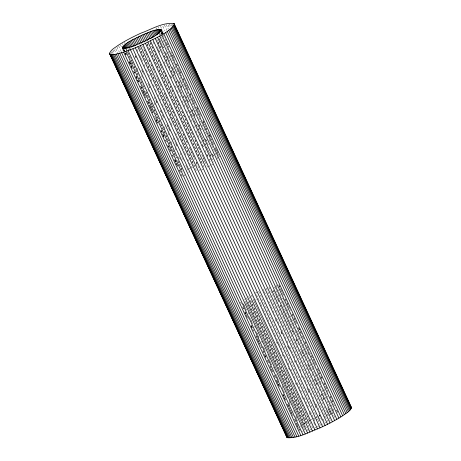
<?xml version="1.0" encoding="UTF-8"?>
<svg xmlns="http://www.w3.org/2000/svg" width="461" height="461" viewBox="0 0 461 461"><rect width="100%" height="100%" fill="white"/><g stroke="black" fill="none" stroke-linecap="round" stroke-linejoin="round"><path stroke-width="0.35" stroke-dasharray="2.31 1.73" d="M240.567 303.09L240.826 302.399L241.431 303.701M279.481 285.693L279.216 286.39M181.674 174.8L181.634 175.681M302.554 427.635L303.413 427.013L244.37 299.229M272.543 291.588L273.673 290.885L274.278 292.193M189.068 169.043L190.312 168.317M211.639 164.9L212.884 164.174M329.534 420.576L330.381 420.092M301.292 425.025L302.387 424.408M192.537 167.084L191.626 167.579L189.517 163.015M208.966 166.375L210.331 165.637M303.476 423.797L304.617 423.181M324.936 423.048L326.376 422.305M308.115 421.319L309.331 420.703M195.867 165.355L196.859 164.865M310.547 420.086L311.786 419.475M257.123 292.055L255.625 292.787L256.23 294.089M322.464 424.27L323.466 423.786M313.025 418.87L314.915 417.966M316.171 419.844L317.687 419.13M201.566 170.017L203.088 169.314M315.543 417.666L316.816 417.084M318.084 416.496L319.997 415.643M319.214 418.438L320.234 417.989M317.393 426.586L318.92 425.918M203.439 161.857L204.943 161.229L201.935 154.712M255.336 300.059L256.333 299.65M314.88 427.641L315.877 427.232M326.912 412.722L328.151 412.226M323.755 416.508L325.218 415.931M328.751 411.99L330.566 411.293M331.148 411.079L332.905 410.434M326.647 415.39L328.03 414.894M310.103 429.456L311.486 428.961M209.282 159.564L210.637 159.085M249.729 302.128L251.055 301.673L309.798 428.805M329.361 414.445L330.623 414.036M308.772 429.911L307.51 430.315L248.467 302.531M331.816 413.684L332.928 413.384M275.851 285.157L276.686 285.025M302.399 431.548L303.24 431.41M182.665 176.062L182.204 175.993L181 173.382M278.571 284.967L278.974 285.065L281.216 289.929M172.109 24.358L172.714 25.66M170.973 24.433L171.573 25.741M169.36 23.955L170.87 27.222M168.184 24.882L169.694 28.15M166.242 24.594L168.357 29.164M164.462 25.05L166.876 30.276M162.842 26.248L164.952 30.824M160.491 26.231L162.307 30.149M162.606 30.801L163.211 32.109M162.18 31.705L162.779 33.013M298.843 327.592L299.748 329.552M161.955 31.521L163.177 34.2M196.899 107.148L197.804 109.107M203.226 120.84L204.131 122.799M209.553 134.531L211.057 137.793M216.48 149.525L217.385 151.485M281.515 290.58L283.624 295.144M285.301 298.751L288.142 304.923M288.442 305.574L290.551 310.138M292.234 313.751L295.075 319.917M295.374 320.568L296.878 323.829M298.688 327.742L301.396 333.608M302.906 336.87L303.811 338.823M305.015 341.434L306.692 345.041M307.424 346.649L308.328 348.602M311.509 355.471L313.618 360.035M314.35 361.643L315.255 363.596M317.836 369.163L319.946 373.727M321.282 376.637L322.187 378.596M324.164 382.855L326.872 388.727M330.318 396.195L333.199 402.413M336.818 410.238L337.717 412.197M161.834 31.936L163.119 34.656M163.344 35.197L168.841 47.045M170.875 51.494L174.563 59.429M176.598 63.883L181.49 74.423M183.224 78.226L188.422 89.422M190.157 93.22L195.349 104.416M196.478 106.912L200.472 115.498M202.88 120.713L207.024 129.731M208.228 132.342L209.208 134.405M209.432 134.946L213.351 143.423M215.16 147.336L219.978 157.766M278.876 285.618L284.034 296.821M285.198 299.31L290.361 310.512M292.13 314.304L296.688 324.204M298.457 327.996L303.574 339.077M304.779 341.687L309.343 351.582M309.602 352.118L315.67 365.273M317.133 368.414L321.991 378.965M323.76 382.757L328.578 393.193M330.088 396.448L335.251 407.651M336.415 410.14L337.959 413.523M161.454 31.976L162.658 34.587M166.404 42.769L168.513 47.333M171.694 54.144L172.598 56.104M172.731 56.455L175.007 61.319M176.211 63.923L177.116 65.883M178.626 69.138L179.525 71.098M179.657 71.455L181.939 76.313M183.144 78.917L184.048 80.877M185.553 84.133L188.094 89.711M190.07 93.917L190.975 95.871M192.479 99.132L194.721 104.053M197.003 108.911L198.507 112.167M198.806 112.824L200.748 117.088M203.324 122.603L205.433 127.167M205.739 127.818L207.675 132.088M209.052 134.987L209.951 136.946M210.256 137.597L212.365 142.161M212.492 142.518L213.57 144.766M215.373 148.678L216.883 151.94M217.183 152.591L218.687 155.853M320.833 377.501L321.738 379.461M161.183 32.622L161.782 33.924M161.212 32.783L161.817 34.085M158.336 26.94L158.936 28.248M161.05 32.817L161.655 34.126M282.76 298.221L283.665 300.174M308.063 352.988L308.968 354.941M159.829 33.152L161.217 36.033M161.523 36.684L211.53 144.91M211.83 145.561L217.972 158.982M276.151 285.808L277.355 288.419M277.66 289.07L279.764 293.634M280 294.21L282.109 298.774M283.382 301.459L284.287 303.413M284.587 304.064L286.633 308.553M286.932 309.204L289.041 313.768M289.71 315.145L291.214 318.407M291.513 319.058L295.432 327.535M296.636 330.145L297.541 332.099M297.777 332.675L301.759 341.226M302.963 343.837L304.467 347.093M304.704 347.669L308.086 354.918M309.89 358.831L314.344 368.535M316.822 373.825L321.34 383.604M323.749 388.819L327.667 397.296M329.471 401.208L333.989 410.987M159.126 33.728L159.725 35.03M156.077 27.735L156.677 29.037M274.485 286.903L334.721 417.338M159.489 39.294L163.401 47.771M165.81 52.986L169.729 61.463M172.742 67.98L176.056 75.155M179.07 81.672L182.383 88.846M185.996 96.666L188.705 102.538M192.024 109.706L195.032 116.23M198.95 124.701L201.359 129.916M205.577 139.043L208.286 144.915M212.504 154.043L214.013 157.299M158.912 38.234L159.817 40.188M160.117 40.839L162.226 45.403M162.526 46.06L163.43 48.013M165.24 51.926L166.744 55.182M167.043 55.839L169.152 60.403M172.166 66.92L173.67 70.181M173.976 70.833L174.88 72.786M178.493 80.612L180.603 85.176M180.902 85.827L181.807 87.78M185.42 95.606L186.93 98.867M187.229 99.518L188.733 102.78M191.747 109.297L193.856 113.861M194.156 114.512L195.061 116.466M198.674 124.291L200.783 128.855M205.606 139.285L207.11 142.547M212.533 154.279L214.042 157.541M273.385 290.165L274.289 292.124M275.793 295.38L278.807 301.903M280.317 305.159L281.216 307.118M282.726 310.374L285.739 316.897M287.243 320.159L288.148 322.112M289.352 324.717L290.557 327.327M291.761 329.938L292.666 331.891M295.979 339.065L297.483 342.321M301.701 351.449L303.811 356.013M308.029 365.141L310.743 371.007M314.656 379.484L317.37 385.35M321.282 393.827L324.296 400.35M330.324 413.384L327.61 407.518L330.912 414.762M274.577 292.844L278.796 301.972M280.305 305.228L281.204 307.187M281.51 307.839L285.728 316.966M286.027 317.617L288.137 322.181M288.436 322.833L292.654 331.96M292.954 332.612L294.464 335.873M295.968 339.135L298.982 345.652M300.486 348.914L301.39 350.867M301.69 351.518L305.908 360.646M307.418 363.908L310.731 371.076M311.936 373.687L312.84 375.64M314.344 378.902L317.658 386.076M318.862 388.681L319.767 390.64M321.271 393.896L324.285 400.419M156.803 39.352L157.708 41.306M158.008 41.957L162.226 51.085M162.526 51.736L211.328 157.357M158.025 42.199L161.039 48.716M164.352 55.89L167.36 62.408M168.87 65.669L169.775 67.623M171.279 70.885L174.293 77.408M175.797 80.663L176.701 82.623M178.205 85.879L180.015 89.791M180.314 90.442L181.219 92.402M182.729 95.658L183.628 97.617M184.838 100.221L186.042 102.832M187.247 105.442L188.151 107.396M189.655 110.657L191.159 113.913M191.465 114.564L192.669 117.175M194.173 120.436L195.677 123.692M195.983 124.349L200.201 133.471M200.5 134.128L202.61 138.692M202.909 139.343L207.127 148.471M207.427 149.122L209.536 153.686M209.841 154.337L213.455 162.163M268.988 287.111L309.959 375.778M310.201 376.412L316.886 390.772M317.128 391.406L323.812 405.766M324.06 406.4L330.082 419.441M157.166 46.774L159.881 52.64M164.093 61.768L166.202 66.332M170.42 75.46L171.93 78.716M175.243 85.89L176.142 87.844M177.352 90.454L178.557 93.059M179.761 95.669L180.666 97.623M182.17 100.884L185.184 107.401M186.688 110.663L187.592 112.622M189.096 115.878L192.11 122.401M193.62 125.657L194.519 127.616M196.029 130.872L197.832 134.785M198.138 135.436L199.043 137.395M200.547 140.657L202.051 143.913M202.356 144.564L203.86 147.825M205.064 150.436L206.568 153.692M206.874 154.343L208.378 157.604M158.319 49.5L159.829 52.761M170.674 76.232L171.878 78.843M202.304 144.691L203.209 146.644M206.822 154.47L207.727 156.423M209.231 159.685L210.135 161.638M153.092 41.761L153.997 43.72M266.176 288.148L327.765 421.561M150.119 42.573L156.141 55.614M156.446 56.265L157.95 59.527M158.25 60.178L160.664 65.393M160.964 66.044L161.869 68.003M163.373 71.259L166.686 78.433M167.89 81.038L168.795 82.997M170.299 86.259L173.313 92.776M174.823 96.038L176.327 99.294M176.626 99.945L180.245 107.77M181.749 111.032L183.253 114.288M183.559 114.945L187.777 124.072M188.076 124.724L189.58 127.979M189.88 128.636L193.499 136.456M195.003 139.718L196.513 142.979M196.812 143.63L200.426 151.45M150.009 42.596L157.841 59.55M158.14 60.201L176.217 99.317M176.517 99.968L183.144 114.311M183.449 114.962L189.471 128.002M189.776 128.654L196.403 142.996M196.703 143.648L207.548 167.118M263.214 289.335L264.118 291.294M264.418 291.946L266.527 296.509M266.827 297.161L268.302 300.48M268.636 301.073L271.045 306.288M271.345 306.94L272.82 310.259M273.154 310.852L275.234 315.474M276.467 318.021L279.752 325.253M280.081 325.846L286.679 340.247M287.013 340.84L288.488 344.16M289.721 346.707L291.196 350.026M291.531 350.619L293.611 355.241M293.939 355.834L294.815 357.851M296.048 360.398L298.129 365.02M298.457 365.619L301.142 371.543M303.58 376.7L307.464 385.235M309.302 389.084L313.791 398.926M316.234 404.084L320.118 412.612M323.132 419.135L324.636 422.397M280.974 331.707L281.878 333.66M287.906 346.701L288.811 348.654M308.086 390.381L308.991 392.34M315.019 405.38L315.923 407.334M319.536 415.159L320.441 417.113M275.263 319.467L276.168 321.426M280.991 331.857L281.89 333.81M287.312 345.548L289.422 350.112M294.245 360.542L295.149 362.502M301.171 375.536L302.076 377.496M306.893 387.926L309.003 392.49M312.621 400.315L313.526 402.269M313.826 402.92L315.935 407.484M318.949 414.007L320.453 417.263M320.752 417.914L322.262 421.175M147.088 43.858L201.918 162.514M147.065 44.066L204.298 167.942M258.644 291.346L320.447 425.221M144.333 49.88L147.647 57.049M148.851 59.659L149.756 61.613M151.266 64.874L154.579 72.043M157.893 79.217L160.901 85.734M164.519 93.56L167.833 100.729M169.636 104.641L170.541 106.6M170.847 107.252L174.46 115.071M176.569 119.635L181.386 130.071M183.196 133.978L187.414 143.106M189.823 148.321L194.34 158.106M196.15 162.013L197.054 163.972M142.501 46.175L143.406 48.128M143.705 48.785L150.332 63.128M150.632 63.779L156.659 76.814M156.959 77.471L163.586 91.814M163.891 92.465L170.518 106.808M170.818 107.459L187.99 144.621M189.194 147.226L194.917 159.615M196.121 162.226L200.039 170.697M256.529 294.74L260.747 303.868M261.047 304.519L263.156 309.083M263.456 309.734L267.674 318.862M267.974 319.513L270.083 324.077M270.699 325.535L272.192 328.641M272.491 329.292L274.6 333.856M274.906 334.513L279.124 343.635M279.424 344.292L283.354 352.919M284.546 355.373L289.675 366.61M290.868 369.065L296.002 380.296M297.195 382.757L302.318 393.838M304.127 397.751L308.657 407.68M310.449 411.443L314.984 421.371M276.416 341.826L277.315 343.779M282.167 354.152L283.042 356.169M288.465 367.901L289.969 371.163M295.392 382.901L296.896 386.157M301.719 396.587L303.223 399.848M309.25 412.889L310.155 414.842M313.768 422.668L314.673 424.621M139.579 47.437L194.409 166.093M139.47 47.46L197.008 171.982M251.32 295.005L310.368 422.789M253.867 300.635L296.043 391.913M296.342 392.565L302.975 406.907M303.275 407.559L312.915 428.419M137.096 49.575L138 51.534M139.51 54.79L140.409 56.749M141.619 59.354L142.518 61.313M144.028 64.569L144.933 66.528M146.437 69.784L147.341 71.743M148.546 74.348L149.45 76.307M150.954 79.569L151.859 81.522M153.363 84.784L154.268 86.737M155.472 89.348L156.377 91.301M157.887 94.563L159.391 97.818M159.69 98.475L160.595 100.429M162.405 104.342L163.909 107.597M164.208 108.254L166.317 112.818M168.726 118.033L170.835 122.597M171.14 123.248L172.645 126.504M175.658 133.027L177.767 137.591M178.067 138.242L179.571 141.504M181.38 145.411L182.285 147.37M182.585 148.021L184.694 152.585M184.994 153.236L185.898 155.196M187.708 159.103L189.212 162.364M140.455 57.089L141.36 59.043M248.704 296.475L307.752 424.264M135.182 55.66L136.686 58.922M142.109 70.654L143.014 72.608M149.036 85.648L149.94 87.607M155.968 100.642L156.873 102.601M160.486 110.421L161.39 112.38M162.894 115.642L163.799 117.595M167.412 125.421L168.922 128.677M169.222 129.328L170.126 131.287M176.148 144.328L177.053 146.281M135.194 55.902L136.704 59.158M141.521 69.594L143.63 74.158M147.848 83.285L149.958 87.844M154.176 96.971L156.884 102.843M160.503 110.663L163.211 116.535M166.824 124.355L170.138 131.529M173.152 138.046L175.261 142.61M175.56 143.262L176.465 145.221M180.084 153.04L182.193 157.604M182.493 158.256L183.397 160.215M185.806 165.43L186.711 167.383M187.01 168.035L189.119 172.598M246.37 297.898L305.113 425.03M129.662 47.627L130.267 48.935M129.172 48.543L130.377 51.148M141.55 75.512L142.455 77.471M147.877 89.204L148.782 91.163M154.205 102.895L155.109 104.854M161.131 117.889L162.036 119.848M168.063 132.883L168.962 134.843M174.99 147.883L175.895 149.837M179.508 157.662L180.412 159.615M246.162 303.188L305.205 430.972M127.83 48.405L128.561 49.834M136.998 68.09L137.902 70.043M164.11 126.763L165.015 128.723M171.043 141.758L171.941 143.717M177.969 156.757L178.874 158.711M124.464 42.326L125.064 43.628M248.11 312.103L249.078 314.131M254.501 325.869L255.941 329.05M261.433 340.863L262.874 344.05M267.755 354.555L268.659 356.509M268.896 357.085L269.8 359.044M273.413 366.87L274.387 368.898M274.687 369.549L275.592 371.508M282.149 385.776L283.054 387.73M286.736 395.63L287.641 397.584M289.082 400.77L289.986 402.724M293.599 410.549L294.567 412.578M296.008 415.764L296.913 417.718M300.526 425.543L301.5 427.578M126.147 49.056L131.869 61.446M132.169 62.097L138.796 76.44M139.101 77.091L144.524 88.829M145.728 91.434L152.049 105.125M152.355 105.776L176.454 157.933M177.658 160.543L183.08 172.276M126.262 49.436L127.167 51.396M127.466 52.047L131.984 61.826M132.284 62.477L138.012 74.866M139.516 78.128L144.333 88.558M145.843 91.814L151.865 104.854M152.17 105.506L170.547 145.278M170.847 145.93L176.269 157.662M177.773 160.924L182.596 171.354M184.1 174.615L184.705 175.918M243.61 304.254L246.318 310.12M250.536 319.248L252.645 323.812M256.863 332.94L258.973 337.504M263.796 347.934L265.3 351.196M269.818 360.975L271.627 364.887M277.049 376.625L277.954 378.579M278.254 379.23L279.159 381.184M283.377 390.311L284.276 392.271M296.63 418.997L297.535 420.956M243.356 303.764L243.955 305.067M244.261 305.718L246.37 310.282M249.378 316.799L250.888 320.061M251.187 320.712L252.691 323.974M256.31 331.793L257.814 335.055M258.114 335.706L259.019 337.665M263.237 346.793L265.346 351.357M268.959 359.177L271.673 365.049M275.891 374.171L278 378.735M282.218 387.862L284.328 392.426M289.145 402.862L290.649 406.118M295.472 416.548L296.976 419.81M122.39 43.536L122.995 44.838M175.001 159.402L175.906 161.362M124.222 49.581L126.331 54.144M129.944 61.97L130.849 63.923M242.935 306.963L243.881 309.037M245.045 311.527L245.99 313.601M246.295 314.252L248.398 318.816M251.412 325.333L252.922 328.595M256.189 335.648L257.134 337.723M257.399 338.253L259.243 342.287M260.713 345.427L261.658 347.502M263.122 350.642L264.626 353.904M265.271 355.322L266.176 357.281M267.639 360.421L268.584 362.496M270.048 365.636L271.558 368.898M272.197 370.321L273.102 372.275M274.566 375.415L275.511 377.49M276.721 380.1L277.879 382.59M279.089 385.194L280.034 387.269M283.302 394.322L284.812 397.584M287.866 404.222L288.77 406.176M289.03 406.711L291.139 411.275M292.383 414.001L293.288 415.955M294.792 419.216L298.065 426.269M299.31 428.995L300.215 430.949M123.836 49.621L126.245 54.836M129.259 61.359L132.572 68.528M133.776 71.138L134.681 73.092M136.191 76.353L139.199 82.871M140.709 86.132L142.213 89.394M142.512 90.045L146.131 97.865M147.635 101.126L149.139 104.388M149.445 105.039L153.058 112.864M154.562 116.12L155.466 118.079M155.772 118.731L157.881 123.294M161.194 130.463L164.202 136.986M165.712 140.242L166.312 141.55M168.421 146.114L170.829 151.329M172.639 155.242L173.244 156.544M174.748 159.806L177.762 166.323M179.565 170.236L180.775 172.84M123.761 49.511L126.17 54.726M129.483 61.901L132.497 68.418M134.007 71.68L134.606 72.982M136.116 76.244L139.124 82.761M140.933 86.674L142.138 89.278M142.437 89.935L146.056 97.755M147.86 101.668L149.064 104.278M149.37 104.929L152.078 110.796M152.384 111.447L152.983 112.749M155.697 118.621L157.806 123.185M161.12 130.354L164.128 136.877M168.046 145.348L171.06 151.871M174.673 159.69L177.387 165.562M242.572 306.98L243.477 308.939M244.854 311.895L247.995 318.718M251.182 325.587L254.495 332.761M255.832 335.666L261.422 347.755M262.758 350.665L266.072 357.834M267.276 360.444L268.354 362.749M269.685 365.659L272.872 372.528M274.209 375.438L275.28 377.743M276.485 380.354L279.798 387.522M282.812 394.046L286.125 401.214M287.629 404.476L293.052 416.208M294.562 419.47L298.307 427.595M298.607 428.246L299.811 430.856M123.404 49.315L124.626 51.989M124.908 52.577L125.83 54.6M129.126 61.705L130.031 63.658M131.235 66.269L132.44 68.873M133.644 71.484L134.566 73.506M136.053 76.699L136.957 78.652M137.58 80.024L139.084 83.285M140.576 86.478L141.475 88.437M142.985 91.693L146.01 98.279M147.503 101.472L148.407 103.431M149.911 106.687L151.738 110.669M152.021 111.251L152.925 113.21M156.239 120.379L157.743 123.64M160.756 130.158L162.866 134.721M163.165 135.378L164.087 137.401M165.274 139.942L166.196 141.965M167.683 145.157L169.792 149.721M172.207 154.936L173.123 156.959M174.615 160.151L175.537 162.174M177.041 165.436L177.646 166.738M179.133 169.93L180.055 171.953M244.785 312.218L247.108 317.26M251.107 325.91L253.216 330.474M257.434 339.596L259.543 344.16M264.366 354.595L265.87 357.851M270.688 368.287L272.197 371.543M277.62 383.281L279.124 386.537M283.947 396.973L285.451 400.229M287.474 404.62L288.379 406.579M290.874 411.967L292.378 415.228M297.201 425.659L298.106 427.612M123.387 49.609L123.992 50.917M125 53.113L125.905 55.066M129.518 62.892L131.028 66.154M131.327 66.805L132.232 68.758M135.845 76.584L137.954 81.148M142.777 91.578L143.676 93.531M149.704 106.572L150.609 108.531M156.031 120.263L157.535 123.525M162.958 135.257L163.862 137.217M175.612 162.641L176.517 164.594M251.159 326.175L252.063 328.128M258.085 341.169L258.99 343.122M265.017 356.163L265.916 358.122M276.462 380.936L277.366 382.895M277.666 383.546L279.176 386.808M282.789 394.628L284.293 397.889M284.598 398.54L285.497 400.5M289.715 409.627L291.225 412.883M296.648 424.621L298.152 427.877M120.436 44.717L122.246 48.636M122.551 49.287L123.456 51.246M118.621 45.87L121.335 51.747M116.95 46.982L119.364 52.202M115.734 48.699L117.849 53.269M114.386 49.713L115.895 52.98M112.91 50.013L114.414 53.28M112.213 51.557L113.118 53.516M111.107 51.718L112.011 53.678"/><path stroke-width="0.69" d="M109.522 53.545C110.657 49.54 115.279 47.65 118.321 45.213C125.525 40.597 133.177 36.707 140.951 33.14C151.266 29.527 163.061 21.898 174.172 23.701L351.478 407.455C350.343 411.46 345.721 413.35 342.679 415.787C335.475 420.403 327.823 424.293 320.049 427.86C309.734 431.473 297.939 439.103 286.828 437.299L109.522 53.545L109.695 53.943C113.418 55.723 117.843 53.413 121.629 52.704C129.806 50.226 137.712 46.93 145.457 43.334C155.075 37.739 168.294 33.832 174.344 24.105L174.172 23.701M122.488 47.656C126.614 41.404 134.975 38.978 141.343 35.416C147.676 33.186 154.447 28.726 161.275 29.752L161.379 29.994C157.253 36.246 148.891 38.666 142.524 42.233C136.191 44.458 129.42 48.924 122.591 47.898L123.087 48.958M286.679 436.406L286.828 437.299M350.354 406.539L351.478 407.455M173.797 23.396L351.455 407.945M174.102 25.176L351.236 408.527M173.682 25.839L350.815 409.189M173.065 26.582L350.199 409.933M172.253 27.401L349.386 410.751M171.262 28.288L348.395 411.638M170.086 29.239L347.219 412.595M168.732 30.253L345.865 413.609M167.216 31.319L344.35 414.675M165.545 32.431L342.679 415.787M163.73 33.584L340.863 416.934M161.05 29.567L161.65 30.87M160.705 29.441L161.609 31.394M160.249 29.371L161.154 31.325M159.673 29.36L160.578 31.313M161.782 34.765L338.916 418.121M158.993 29.406L160.198 32.016M158.209 29.51L159.713 32.771M157.322 29.677L159.126 33.584M159.708 35.975L336.841 419.331M156.337 29.896L158.146 33.809M155.271 30.167L157.38 34.731M157.524 37.203L334.657 420.553M154.118 30.495L156.227 35.059M152.891 30.875L155 35.439M155.242 38.442L332.375 421.792M151.594 31.302L154.003 36.517M150.24 31.774L152.948 37.646M152.885 39.681L330.018 423.031M148.834 32.293L151.542 38.165M147.382 32.852L150.096 38.718M150.453 40.914L327.587 424.264M145.901 33.446L148.609 39.318M144.397 34.074L147.405 40.597M147.975 42.13L325.109 425.486M142.87 34.731L145.883 41.254M145.457 43.334L322.591 426.684M141.343 35.416L144.356 41.934M139.821 36.119L142.53 41.986M142.916 44.504L320.049 427.86M138.312 36.84L141.32 43.357M136.819 37.572L139.833 44.089M140.369 45.645L317.502 428.995M135.361 38.309L138.075 44.181M137.833 46.74L314.967 430.09M133.949 39.052L136.658 44.924M132.578 39.796L135.292 45.662M135.321 47.783L312.454 431.139M131.27 40.533L133.978 46.4M130.025 41.26L132.434 46.475M132.849 48.774L309.982 432.13M128.855 41.968L131.264 47.183M127.766 42.66L129.875 47.224M130.434 49.707L307.568 433.058M126.763 43.328L128.873 47.892M125.853 43.968L127.662 47.875M128.095 50.566L305.228 433.922M125.04 44.573L126.85 48.486M124.337 45.143L125.841 48.405M123.738 45.679L125.248 48.941M125.836 51.361L302.969 434.711M123.254 46.169L124.458 48.78M122.885 46.619L123.79 48.572M122.632 47.016L123.237 48.319M122.499 47.362L123.099 48.664M123.675 52.07L300.808 435.426M121.629 52.704L298.763 436.054M119.704 53.251L296.844 436.602M117.924 53.707L295.057 437.057M116.287 54.07L293.421 437.426M114.806 54.34L291.94 437.696M113.498 54.519L290.632 437.869M112.363 54.6L289.496 437.95M111.406 54.577L288.546 437.933M110.646 54.461L287.779 437.817M109.545 53.055L111.355 56.974M111.954 58.276L120.102 75.909M120.707 77.218L125.236 87.014M125.836 88.316L127.951 92.891M128.556 94.194L136.698 111.827M137.303 113.135L141.832 122.931M142.432 124.24L144.547 128.809M145.152 130.117L150.58 141.873M151.185 143.175L153.3 147.75M153.899 149.053L167.176 177.79M167.781 179.093L169.896 183.668M170.501 184.97L175.929 196.726M176.534 198.034L192.525 232.649M193.13 233.952L195.245 238.527M195.844 239.829L201.278 251.585M201.883 252.893L209.121 268.567M209.726 269.869L217.874 287.503M218.479 288.811L226.628 306.444M227.227 307.752L234.47 323.426M235.075 324.728L243.224 342.362M243.829 343.67L251.971 361.303M252.576 362.611L259.82 378.279M260.425 379.587L268.573 397.221M269.172 398.529L277.32 416.162M277.925 417.464L285.169 433.138M285.768 434.446L286.373 435.754M110.07 54.254L287.203 437.604"/></g></svg>
